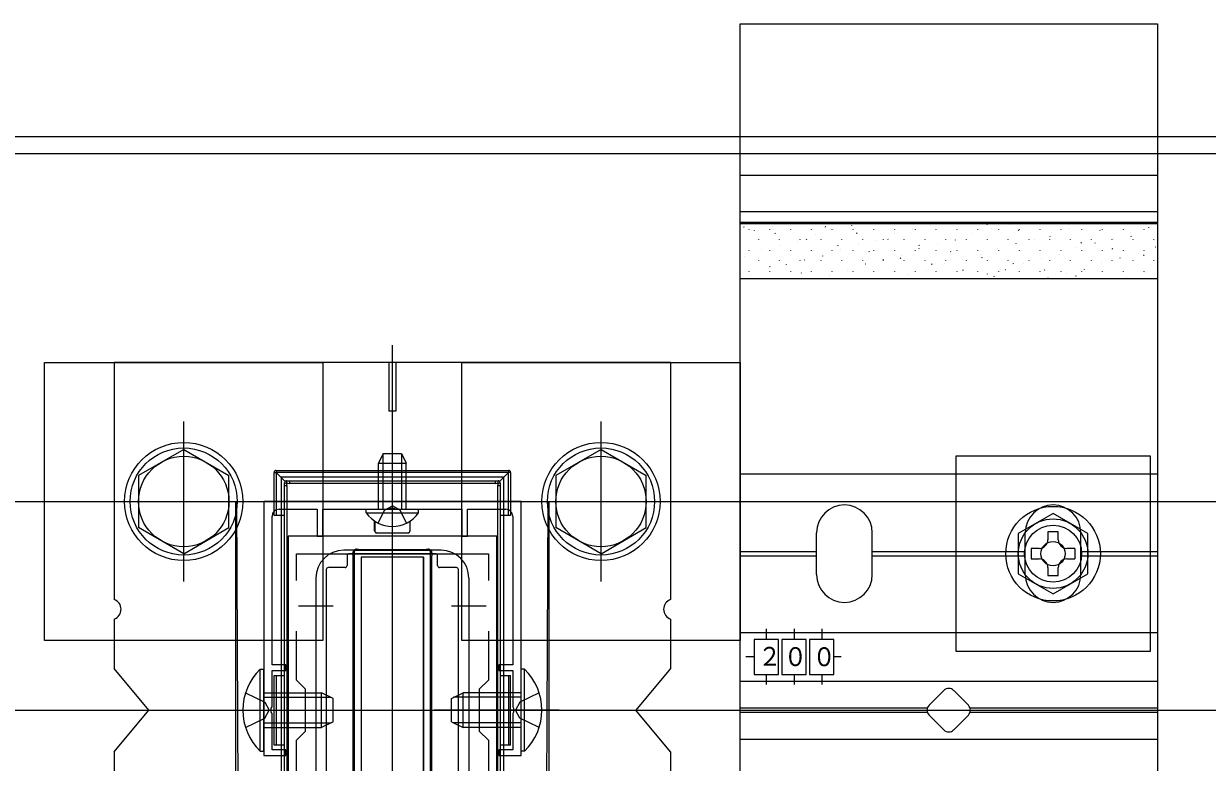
# Model space of a CAD drawing. Units: millimetres, scale not verified. Extents: x -875 to 875, y -1300 to 1292.
# Drawn here: x 198.1 to 368.2, y -793.2 to -687 of the extents above; entities that cross this region are included whole.
import ezdxf
from ezdxf.enums import TextEntityAlignment as Align

# ---------------------------------------------------------------- set-up
doc = ezdxf.new("R2010")
doc.units = ezdxf.units.MM
doc.header["$LTSCALE"] = 8
for name, color, linetype in [('0-2_YKK_11', 7, 'Continuous'), ('0-5_YKK_13', 4, 'Continuous'), ('0-9_YSS_K', 3, 'Continuous')]:
    doc.layers.add(name, color=color, linetype=linetype)
doc.layers.add('0-4_YKK_12', color=2, linetype='Continuous', lineweight=18)
doc.styles.add('ＭＳ ゴシック', font='')
doc.styles.get('ＭＳ ゴシック').set_extended_font_data('MS Gothic')

msp = doc.modelspace()

# ---------------------------------------------------------------- linework, layer by layer
at = {"layer": '0-2_YKK_11'}
for p, q in [((240.062, -768.25), (240.062, -773.25)), ((262.062, -768.25), (262.062, -773.25)), ((237.562, -770.75), (242.562, -770.75)), ((259.562, -770.75), (264.562, -770.75))]:
    msp.add_line(p, q, dxfattribs=at)
for points in [[(269.562, -755.75), (232.562, -755.75), (232.562, -792.25), (235.762, -792.25), (235.762, -791.45), (233.762, -791.45), (233.762, -786.208), (233.642, -786.025), (233.642, -785.475), (233.762, -785.291), (233.762, -780.05), (235.762, -780.05), (235.762, -779.25), (233.762, -779.25), (233.762, -757.85)], [(234.762, -756.85), (240.262, -756.85), (240.262, -760.75), (241.062, -760.75), (241.062, -756.85), (250.604, -756.85), (250.788, -756.73), (251.337, -756.73), (251.521, -756.85), (261.062, -756.85), (261.062, -760.75), (261.862, -760.75), (261.862, -756.85), (267.362, -756.85)], [(268.362, -757.85), (268.362, -779.25), (266.362, -779.25), (266.362, -780.05), (268.362, -780.05), (268.362, -785.291), (268.482, -785.475), (268.482, -786.025), (268.362, -786.208), (268.362, -791.45), (266.362, -791.45), (266.362, -792.25), (269.562, -792.25), (269.562, -755.75)], [(237.262, -767.117), (237.262, -763.25), (264.862, -763.25), (264.862, -767.117)], [(237.262, -797.117), (237.262, -790.05), (238.562, -788.75), (238.562, -782.75), (237.262, -781.45), (237.262, -774.383)], [(264.862, -774.383), (264.862, -781.45), (263.562, -782.75), (263.562, -788.75), (264.862, -790.05), (264.862, -797.117)]]:
    msp.add_lwpolyline(points, dxfattribs=at)
msp.add_lwpolyline([(236.062, -760.75), (236.062, -810.75), (266.062, -810.75), (266.062, -760.75)], close=True, dxfattribs=at)
for centre, start, end in [((234.763, -757.85), 90.00001, 179.99999), ((267.362, -757.85), 0.00001, 89.99999)]:
    msp.add_arc(centre, 1, start, end, dxfattribs=at)
at = {"layer": '0-4_YKK_12'}
for p, q in [((636.062, -705.75), (-133.938, -705.75)), ((251.062, -838.25), (251.062, -733.25)), ((-133.938, -755.75), (636.062, -755.75)), ((258.062, -762.75), (244.062, -762.75)), ((240.062, -766.75), (240.062, -804.75)), ((262.062, -766.75), (262.062, -804.75))]:
    msp.add_line(p, q, dxfattribs=at)
for centre, start, end in [((244.062, -766.75), 90, 180), ((258.062, -766.75), 0, 90)]:
    msp.add_arc(centre, 4, start, end, dxfattribs=at)
at = {"layer": '0-5_YKK_13'}
for p, q in [((301.062, -708.85), (361.062, -708.85)), ((301.062, -714.046), (361.062, -714.046)), ((301.062, -715.574), (361.062, -715.574)), ((301.062, -723.734), (301.062, -715.574)), ((301.062, -715.761), (361.062, -715.761)), ((301.638, -716.367), (301.583, -716.283)), ((305.774, -716.169), (305.771, -716.159)), ((313.368, -716.331), (313.312, -716.247)), ((317.111, -716.092), (317.107, -716.083)), ((328.447, -716.016), (328.444, -716.006)), ((336.623, -715.95), (336.567, -715.867)), ((339.784, -715.939), (339.781, -715.93)), ((348.352, -715.914), (348.297, -715.831)), ((348.492, -716.461), (348.489, -716.452)), ((351.121, -715.862), (351.117, -715.853)), ((359.829, -716.385), (359.825, -716.375)), ((302.362, -716.658), (302.362, -716.608)), ((303.145, -716.768), (303.142, -716.758)), ((303.737, -718.083), (303.737, -718.033)), ((305.352, -716.658), (305.352, -716.608)), ((306.141, -717.251), (306.086, -717.168)), ((306.727, -718.083), (306.727, -718.033)), ((308.342, -716.658), (308.342, -716.608)), ((309.717, -718.083), (309.717, -718.033)), ((310.644, -718.136), (310.589, -718.052)), ((311.332, -716.658), (311.332, -716.608)), ((311.87, -717.337), (311.866, -717.328)), ((312.707, -718.083), (312.707, -718.033)), ((314.322, -716.658), (314.322, -716.608)), ((314.482, -716.691), (314.479, -716.682)), ((315.697, -718.083), (315.697, -718.033)), ((317.312, -716.658), (317.312, -716.608)), ((317.871, -717.215), (317.816, -717.132)), ((318.687, -718.083), (318.687, -718.033)), ((320.302, -716.658), (320.302, -716.608)), ((321.677, -718.083), (321.677, -718.033)), ((322.374, -718.1), (322.319, -718.016)), ((323.206, -717.261), (323.203, -717.251)), ((323.292, -716.658), (323.292, -716.608)), ((324.667, -718.083), (324.667, -718.033)), ((325.819, -716.615), (325.815, -716.605)), ((326.282, -716.658), (326.282, -716.608)), ((327.657, -718.083), (327.657, -718.033)), ((329.272, -716.658), (329.272, -716.608)), ((330.647, -718.083), (330.647, -718.033)), ((332.048, -718.16), (332.044, -718.15)), ((332.262, -716.658), (332.262, -716.608)), ((333.637, -718.083), (333.637, -718.033)), ((334.543, -717.184), (334.54, -717.174)), ((335.252, -716.658), (335.252, -716.608)), ((336.627, -718.083), (336.627, -718.033)), ((337.155, -716.538), (337.152, -716.528)), ((338.242, -716.658), (338.242, -716.608)), ((339.617, -718.083), (339.617, -718.033)), ((341.126, -716.835), (341.071, -716.751)), ((341.232, -716.658), (341.232, -716.608)), ((342.607, -718.083), (342.607, -718.033)), ((343.384, -718.083), (343.381, -718.074)), ((344.222, -716.658), (344.222, -716.608)), ((345.629, -717.719), (345.574, -717.636)), ((345.597, -718.083), (345.597, -718.033)), ((345.88, -717.107), (345.876, -717.098)), ((347.212, -716.658), (347.212, -716.608)), ((348.587, -718.083), (348.587, -718.033)), ((350.202, -716.658), (350.202, -716.608)), ((351.577, -718.083), (351.577, -718.033)), ((352.855, -716.799), (352.8, -716.715)), ((353.192, -716.658), (353.192, -716.608)), ((354.567, -718.083), (354.567, -718.033)), ((354.721, -718.007), (354.718, -717.997)), ((356.182, -716.658), (356.182, -716.608)), ((357.216, -717.031), (357.213, -717.021)), ((357.359, -717.683), (357.303, -717.6)), ((357.557, -718.083), (357.557, -718.033)), ((359.172, -716.658), (359.172, -716.608)), ((360.547, -718.083), (360.547, -718.033)), ((302.362, -719.698), (302.362, -719.648)), ((304.133, -719.558), (304.13, -719.549)), ((305.352, -719.698), (305.352, -719.648)), ((306.745, -718.912), (306.742, -718.903)), ((308.342, -719.698), (308.342, -719.648)), ((309.374, -718.313), (309.371, -718.304)), ((311.332, -719.698), (311.332, -719.648)), ((314.322, -719.698), (314.322, -719.648)), ((315.148, -719.02), (315.092, -718.937)), ((315.47, -719.481), (315.467, -719.472)), ((317.312, -719.698), (317.312, -719.648)), ((318.082, -718.835), (318.079, -718.826)), ((319.651, -719.905), (319.596, -719.821)), ((320.302, -719.698), (320.302, -719.648)), ((320.711, -718.236), (320.708, -718.227)), ((323.292, -719.698), (323.292, -719.648)), ((326.282, -719.698), (326.282, -719.648)), ((326.807, -719.405), (326.803, -719.395)), ((326.877, -718.984), (326.822, -718.901)), ((329.272, -719.698), (329.272, -719.648)), ((329.419, -718.759), (329.415, -718.749)), ((331.38, -719.869), (331.325, -719.785)), ((332.262, -719.698), (332.262, -719.648)), ((335.252, -719.698), (335.252, -719.648)), ((338.143, -719.328), (338.14, -719.319)), ((338.242, -719.698), (338.242, -719.648)), ((340.755, -718.682), (340.752, -718.673)), ((341.232, -719.698), (341.232, -719.648)), ((344.222, -719.698), (344.222, -719.648)), ((347.212, -719.698), (347.212, -719.648)), ((349.48, -719.251), (349.477, -719.242)), ((350.132, -718.604), (350.077, -718.52)), ((350.202, -719.698), (350.202, -719.648)), ((352.092, -718.605), (352.089, -718.596)), ((353.192, -719.698), (353.192, -719.648)), ((354.635, -719.488), (354.58, -719.405)), ((356.182, -719.698), (356.182, -719.648)), ((359.172, -719.698), (359.172, -719.648)), ((360.817, -719.175), (360.813, -719.165)), ((301.638, -720.534), (301.635, -720.525)), ((303.737, -721.123), (303.737, -721.073)), ((306.727, -721.123), (306.727, -721.073)), ((309.717, -721.123), (309.717, -721.073)), ((310.346, -721.056), (310.342, -721.047)), ((312.707, -721.123), (312.707, -721.073)), ((312.975, -720.457), (312.971, -720.448)), ((315.697, -721.123), (315.697, -721.073)), ((318.687, -721.123), (318.687, -721.073)), ((321.677, -721.123), (321.677, -721.073)), ((321.682, -720.98), (321.679, -720.97)), ((324.154, -720.789), (324.099, -720.706)), ((324.311, -720.381), (324.308, -720.371)), ((324.667, -721.123), (324.667, -721.073)), ((327.657, -721.123), (327.657, -721.073)), ((328.657, -721.673), (328.602, -721.59)), ((330.407, -721.549), (330.404, -721.539)), ((330.647, -721.123), (330.647, -721.073)), ((333.019, -720.903), (333.016, -720.893)), ((333.637, -721.123), (333.637, -721.073)), ((335.648, -720.304), (335.645, -720.295)), ((335.884, -720.753), (335.828, -720.67)), ((336.627, -721.123), (336.627, -721.073)), ((339.617, -721.123), (339.617, -721.073)), ((340.387, -721.637), (340.332, -721.554)), ((341.744, -721.472), (341.74, -721.463)), ((342.607, -721.123), (342.607, -721.073)), ((344.356, -720.826), (344.352, -720.817)), ((345.597, -721.123), (345.597, -721.073)), ((346.985, -720.227), (346.981, -720.218)), ((348.587, -721.123), (348.587, -721.073)), ((351.577, -721.123), (351.577, -721.073)), ((353.08, -721.396), (353.077, -721.386)), ((354.567, -721.123), (354.567, -721.073)), ((355.692, -720.75), (355.689, -720.74)), ((357.557, -721.123), (357.557, -721.073)), ((358.321, -720.151), (358.318, -720.141)), ((359.138, -720.372), (359.083, -720.289)), ((360.547, -721.123), (360.547, -721.073)), ((302.362, -722.738), (302.362, -722.688)), ((302.609, -723.277), (302.606, -723.268)), ((305.238, -722.678), (305.235, -722.669)), ((305.402, -722.054), (305.347, -721.97)), ((305.352, -722.738), (305.352, -722.688)), ((307.734, -721.702), (307.73, -721.693)), ((308.342, -722.738), (308.342, -722.688)), ((309.905, -722.938), (309.85, -722.855)), ((311.332, -722.738), (311.332, -722.688)), ((313.946, -723.2), (313.943, -723.191)), ((314.322, -722.738), (314.322, -722.688)), ((316.575, -722.602), (316.572, -722.592)), ((317.312, -722.738), (317.312, -722.688)), ((319.07, -721.626), (319.067, -721.616)), ((320.302, -722.738), (320.302, -722.688)), ((323.292, -722.738), (323.292, -722.688)), ((325.283, -723.124), (325.279, -723.114)), ((326.282, -722.738), (326.282, -722.688)), ((327.912, -722.525), (327.908, -722.515)), ((329.272, -722.738), (329.272, -722.688)), ((332.262, -722.738), (332.262, -722.688)), ((333.16, -722.558), (333.105, -722.474)), ((335.252, -722.738), (335.252, -722.688)), ((336.619, -723.047), (336.616, -723.038)), ((338.242, -722.738), (338.242, -722.688)), ((339.248, -722.448), (339.245, -722.439)), ((341.232, -722.738), (341.232, -722.688)), ((344.222, -722.738), (344.222, -722.688)), ((344.89, -722.522), (344.835, -722.438)), ((347.212, -722.738), (347.212, -722.688)), ((347.956, -722.97), (347.953, -722.961)), ((350.202, -722.738), (350.202, -722.688)), ((350.585, -722.372), (350.582, -722.362)), ((353.192, -722.738), (353.192, -722.688)), ((356.182, -722.738), (356.182, -722.688)), ((359.172, -722.738), (359.172, -722.688)), ((359.293, -722.894), (359.289, -722.884)), ((334.007, -723.693), (334.004, -723.684)), ((337.664, -723.442), (337.608, -723.359)), ((345.344, -723.616), (345.34, -723.607)), ((349.393, -723.406), (349.338, -723.323)), ((356.68, -723.54), (356.677, -723.53)), ((211.062, -735.75), (211.062, -769.836)), ((291.062, -735.75), (211.062, -735.75)), ((250.562, -735.75), (250.562, -742.75)), ((251.562, -735.75), (251.562, -742.75)), ((291.062, -735.75), (291.062, -769.836)), ((251.562, -742.75), (250.562, -742.75)), ((221.062, -767.25), (221.062, -744.25)), ((281.062, -767.25), (281.062, -744.25)), ((251.062, -761.85), (251.062, -746.35)), ((221.062, -748.25), (214.562, -751.991)), ((221.062, -748.25), (227.562, -751.991)), ((281.062, -748.25), (274.562, -751.991)), ((281.062, -748.25), (287.562, -751.991)), ((249.762, -748.85), (249.062, -750.25)), ((249.717, -756.85), (249.717, -748.941)), ((249.762, -748.85), (252.362, -748.85)), ((252.362, -748.85), (253.062, -750.25)), ((252.408, -756.85), (252.408, -748.941)), ((253.062, -756.85), (253.062, -750.25)), ((214.562, -751.991), (214.562, -759.508)), ((227.562, -759.497), (227.562, -751.991)), ((234.062, -757.772), (234.062, -751.572)), ((234.062, -751.572), (234.362, -751.572)), ((234.362, -751.272), (267.762, -751.272)), ((234.362, -751.272), (234.362, -751.572)), ((267.762, -751.572), (234.362, -751.572)), ((235.65, -752.86), (234.362, -751.572)), ((234.362, -751.572), (234.362, -757.772)), ((266.475, -752.86), (267.762, -751.572)), ((267.762, -751.272), (267.762, -751.572)), ((268.062, -751.572), (267.762, -751.572)), ((267.762, -757.772), (267.762, -751.572)), ((268.062, -751.572), (268.062, -757.772)), ((274.562, -751.991), (274.562, -759.508)), ((287.562, -759.497), (287.562, -751.991)), ((301.062, -751.75), (361.062, -751.75)), ((235.562, -753.437), (235.562, -753.072)), ((235.562, -818.062), (235.562, -753.437)), ((235.862, -752.772), (236.267, -752.772)), ((235.913, -753.46), (235.913, -818.084)), ((236.267, -752.772), (265.858, -752.772)), ((236.267, -752.772), (236.267, -753.144)), ((265.858, -753.144), (236.267, -753.144)), ((265.858, -752.772), (266.262, -752.772)), ((265.858, -752.772), (265.858, -753.144)), ((266.212, -818.084), (266.212, -753.46)), ((266.562, -753.072), (266.562, -753.437)), ((266.562, -753.437), (266.562, -818.062)), ((267.062, -752.25), (267.062, -819.25)), ((209.562, -755.75), (232.562, -755.75)), ((228.562, -823.751), (228.562, -755.75)), ((228.997, -823.313), (228.688, -755.75)), ((247.312, -757.359), (247.312, -756.85)), ((247.312, -756.85), (254.812, -756.85)), ((269.562, -755.75), (292.562, -755.75)), ((273.437, -755.75), (273.128, -823.313)), ((273.562, -755.75), (273.562, -823.751)), ((235.562, -757.772), (234.062, -757.772)), ((248.51, -759.967), (248.51, -758.562)), ((248.532, -758.562), (248.528, -759.949)), ((253.593, -758.562), (253.597, -759.949)), ((253.615, -759.967), (253.615, -758.562)), ((268.062, -757.772), (266.562, -757.772)), ((221.062, -763.25), (214.562, -759.508)), ((221.062, -763.25), (227.562, -759.508)), ((248.81, -760.267), (253.315, -760.267)), ((248.828, -760.25), (253.297, -760.25)), ((281.062, -763.25), (274.562, -759.508)), ((281.062, -763.25), (287.562, -759.508)), ((312.062, -766.25), (312.062, -760.25)), ((320.062, -766.25), (320.062, -760.25)), ((342.062, -766.25), (342.062, -760.25)), ((346.813, -760.1), (345.313, -760.1)), ((345.313, -760.1), (345.313, -761.25)), ((346.813, -761.25), (346.813, -760.1)), ((350.062, -766.25), (350.062, -760.25)), ((244.562, -763.55), (244.562, -764.95)), ((257.263, -763.25), (244.862, -763.25)), ((245.417, -807.891), (245.417, -763.653)), ((245.562, -763.072), (245.562, -763.634)), ((245.562, -763.634), (245.562, -807.872)), ((246.425, -762.772), (245.862, -762.772)), ((246.425, -762.64), (255.7, -762.64)), ((246.425, -762.772), (246.425, -762.64)), ((255.7, -762.772), (246.425, -762.772)), ((255.562, -763.75), (246.562, -763.75)), ((246.562, -763.75), (246.562, -807.75)), ((255.562, -763.75), (255.562, -807.75)), ((255.7, -762.64), (255.7, -762.772)), ((256.262, -762.772), (255.7, -762.772)), ((256.562, -763.634), (256.562, -763.072)), ((256.562, -807.872), (256.562, -763.634)), ((256.708, -763.653), (256.708, -807.891)), ((257.562, -764.95), (257.562, -763.55)), ((301.062, -762.95), (312.062, -762.95)), ((301.062, -763.55), (312.062, -763.55)), ((320.062, -762.95), (342.062, -762.95)), ((320.062, -763.55), (342.062, -763.55)), ((344.063, -762.5), (342.913, -762.5)), ((349.213, -762.5), (348.063, -762.5)), ((348.063, -764), (349.213, -764)), ((349.213, -762.5), (349.213, -764)), ((350.062, -762.95), (361.062, -762.95)), ((350.062, -763.55), (361.062, -763.55)), ((241.562, -765.55), (241.562, -805.95)), ((244.263, -765.25), (241.862, -765.25)), ((260.263, -765.25), (257.862, -765.25)), ((260.562, -805.95), (260.562, -765.55)), ((345.313, -765.25), (345.313, -766.4)), ((346.813, -766.4), (346.813, -765.25)), ((345.313, -766.4), (346.813, -766.4)), ((211.062, -772.664), (211.062, -779.75)), ((291.062, -772.664), (291.062, -779.75)), ((304.812, -774.04), (304.812, -775.6)), ((308.812, -774.04), (308.812, -775.6)), ((312.812, -774.04), (312.812, -775.6)), ((301.062, -774.6), (361.062, -774.6)), ((303.062, -778.1), (301.892, -778.1)), ((315.597, -778.1), (314.562, -778.1)), ((232.562, -791.65), (232.562, -779.85)), ((234.062, -780.772), (235.562, -780.772)), ((234.062, -790.772), (234.062, -780.772)), ((234.362, -780.772), (234.362, -790.772)), ((266.562, -780.772), (268.062, -780.772)), ((267.762, -780.772), (267.762, -790.772)), ((268.062, -790.772), (268.062, -780.772)), ((269.562, -791.65), (269.562, -779.85)), ((291.062, -779.75), (286.062, -785.75)), ((304.812, -780.6), (304.812, -782.075)), ((308.812, -780.6), (308.812, -782.075)), ((312.812, -780.6), (312.812, -782.075)), ((301.062, -781.6), (361.062, -781.6)), ((232.562, -783.25), (240.862, -783.25)), ((232.562, -783.904), (242.253, -783.904)), ((242.562, -784.05), (240.862, -783.25)), ((242.562, -787.45), (242.562, -784.05)), ((259.562, -784.05), (261.262, -783.25)), ((259.562, -787.45), (259.562, -784.05)), ((269.562, -783.904), (259.872, -783.904)), ((269.562, -783.25), (261.262, -783.25)), ((328.234, -785.043), (330.355, -782.921)), ((331.77, -782.921), (333.891, -785.043)), ((227.062, -785.75), (245.062, -785.75)), ((275.062, -785.75), (257.062, -785.75)), ((291.062, -791.75), (286.062, -785.75)), ((327.987, -785.45), (301.062, -785.45)), ((301.062, -786.05), (327.987, -786.05)), ((361.062, -785.45), (334.138, -785.45)), ((334.138, -786.05), (361.062, -786.05)), ((232.562, -787.595), (242.253, -787.595)), ((242.562, -787.45), (240.862, -788.25)), ((259.562, -787.45), (261.262, -788.25)), ((269.562, -787.595), (259.872, -787.595)), ((330.355, -788.578), (328.234, -786.457)), ((333.891, -786.457), (331.77, -788.578)), ((235.562, -790.772), (234.062, -790.772)), ((268.062, -790.772), (266.562, -790.772)), ((301.062, -789.9), (361.062, -789.9)), ((211.062, -791.75), (211.062, -798.836)), ((232.054, -791.65), (232.562, -791.65)), ((270.071, -791.65), (269.562, -791.65)), ((291.062, -791.75), (291.062, -798.836))]:
    msp.add_line(p, q, dxfattribs=at)
for points in [[(361.062, -687.05), (361.062, -884.45), (301.062, -884.45), (301.062, -687.05)], [(241.062, -735.75), (241.062, -775.75), (201.062, -775.75), (201.062, -735.75)], [(301.062, -735.75), (301.062, -775.75), (261.062, -775.75), (261.062, -735.75)], [(332.062, -749.25), (332.062, -777.25), (360.062, -777.25), (360.062, -749.25)], [(351.063, -760.363), (346.063, -757.476), (341.063, -760.363), (341.063, -766.137), (346.063, -769.023), (351.063, -766.137)], [(255.562, -807.75), (255.562, -763.75), (246.562, -763.75), (246.562, -807.75)], [(303.062, -780.6), (306.562, -780.6), (306.562, -775.6), (303.062, -775.6)], [(307.062, -780.6), (310.562, -780.6), (310.562, -775.6), (307.062, -775.6)], [(311.062, -780.6), (314.562, -780.6), (314.562, -775.6), (311.062, -775.6)]]:
    msp.add_lwpolyline(points, close=True, dxfattribs=at)
for points in [[(361.062, -715.574), (361.062, -723.734), (301.062, -723.734)], [(249.062, -756.85), (249.062, -750.25), (253.062, -750.25)], [(267.062, -752.25), (235.062, -752.25), (235.062, -819.25)], [(247.312, -757.359), (254.812, -757.359), (254.812, -756.85)], [(249.012, -758.859), (249.917, -757.003), (251.062, -756.395)], [(253.112, -758.859), (252.207, -757.003), (251.062, -756.395)], [(342.913, -762.5), (342.913, -764), (344.063, -764)], [(211.062, -791.75), (216.062, -785.75), (211.062, -779.75)], [(232.054, -791.65), (232.054, -779.85), (232.562, -779.85)], [(270.071, -791.65), (270.071, -779.85), (269.562, -779.85)], [(229.951, -783.25), (232.729, -784.605), (233.338, -785.75)], [(232.562, -788.25), (240.862, -788.25), (240.862, -783.25)], [(269.562, -788.25), (261.262, -788.25), (261.262, -783.25)], [(272.174, -783.25), (269.396, -784.605), (268.787, -785.75)], [(229.951, -788.25), (232.729, -786.895), (233.338, -785.75)], [(272.174, -788.25), (269.396, -786.895), (268.787, -785.75)]]:
    msp.add_lwpolyline(points, dxfattribs=at)
for centre, radius in [((221.062, -755.75), 8.5), ((221.062, -755.75), 7.7), ((281.062, -755.75), 8.5), ((281.062, -755.75), 7.7), ((221.062, -755.75), 6.5), ((281.062, -755.75), 6.5), ((346.063, -763.25), 6.8), ((346.063, -763.25), 5), ((346.063, -763.25), 4.1), ((346.062, -763.25), 1.75)]:
    msp.add_circle(centre, radius, dxfattribs=at)
for centre, radius, start, end in [((234.362, -751.572), 0.3, 90, 180), ((267.762, -751.572), 0.3, 0, 90), ((235.862, -753.072), 0.3, 90, 180), ((235.804, -752.541), 0.583, 245.50762, 278.40152), ((235.816, -752.225), 1.238, 258.19876, 274.51239), ((234.873, -753.023), 1.021, 354.65366, 14.23396), ((266.309, -752.225), 1.238, 265.48761, 281.80124), ((267.252, -753.023), 1.021, 165.76604, 185.34634), ((266.321, -752.541), 0.583, 261.59848, 294.49238), ((266.262, -753.072), 0.3, 0, 90), ((316.062, -760.25), 4, 0, 180), ((346.062, -760.25), 4, 0, 180), ((251.062, -754.823), 4.527, 214.06671, 325.93329), ((344.063, -761.25), 1.25, 270, 0), ((348.063, -761.25), 1.25, 180, 270), ((245.864, -763.089), 0.482, 85.24763, 185.0487), ((245.41, -762.913), 0.22, 263.21027, 313.86521), ((245.441, -763.277), 0.377, 266.36803, 288.83101), ((245.862, -763.072), 0.3, 90, 180), ((245.664, -762.634), 0.242, 325.23447, 5.98325), ((256.461, -762.634), 0.242, 174.01675, 214.76553), ((256.261, -763.089), 0.482, 354.94378, 94.75989), ((256.262, -763.072), 0.3, 0, 90), ((256.715, -762.913), 0.22, 226.13479, 276.78973), ((256.684, -763.277), 0.377, 251.16899, 273.63197), ((344.063, -765.25), 1.25, 0, 90), ((348.063, -765.25), 1.25, 90, 180), ((316.062, -766.25), 4, 180, 0), ((346.062, -766.25), 4, 180, 0), ((210.562, -771.25), 1.5, 289.47122, 70.52878), ((291.562, -771.25), 1.5, 109.47122, 250.52878), ((237.795, -785.75), 8.232, 134.2189, 225.7811), ((264.33, -785.75), 8.232, 314.2189, 45.7811), ((331.062, -783.628), 1, 45, 135), ((328.941, -785.75), 1, 135, 225), ((333.184, -785.75), 1, 315, 45), ((331.062, -787.871), 1, 225, 315)]:
    msp.add_arc(centre, radius, start, end, dxfattribs=at)
for centre, major_axis, ratio, start_param, end_param in [((235.862, -753.22), (0.213, -3.041), 0.01114, 1.491105, 1.6034945), ((235.715, -753.072), (3.041, -0.213), 0.01114, 4.7707145, 4.8960301), ((266.41, -753.072), (3.041, 0.213), 0.01114, 4.5287479, 4.6540634), ((266.262, -753.22), (-0.213, -3.041), 0.01114, 4.6796908, 4.7920803), ((248.81, -759.967), (0.212, 0.212), 0.999695, 2.3563468, 3.9268385), ((248.828, -759.949), (-0.123, -0.275), 0.996125, 5.1323772, 6.702869), ((253.297, -759.949), (0.123, -0.275), 0.996125, 5.8635017, 7.4339934), ((253.315, -759.967), (-0.212, 0.212), 0.999695, 2.3563468, 3.9268385), ((244.863, -763.55), (-0.212, 0.212), 0.999695, 5.4979394, 7.0684312), ((245.262, -762.6), (0.215, -3.042), 0.027874, 1.2150746, 1.3929019), ((245.135, -762.472), (3.042, -0.215), 0.027874, 4.9700486, 5.1523045), ((256.99, -762.472), (3.042, 0.215), 0.027874, 4.2724735, 4.4547294), ((256.862, -762.6), (-0.215, -3.042), 0.027874, 4.8902834, 5.0681107), ((257.262, -763.55), (0.212, 0.212), 0.999695, 5.4979394, 7.0684312), ((241.863, -765.55), (-0.212, 0.212), 0.999695, 5.4979394, 7.0684312), ((244.262, -764.95), (0.212, -0.212), 0.999695, 5.4979394, 7.0684312), ((257.863, -764.95), (-0.212, -0.212), 0.999695, 5.4979394, 7.0684312), ((260.262, -765.55), (0.212, 0.212), 0.999695, 5.4979394, 7.0684312)]:
    msp.add_ellipse(centre, major_axis=major_axis, ratio=ratio, start_param=start_param, end_param=end_param, dxfattribs=at)
at = {"layer": '0-9_YSS_K'}
for p, q in [((-163.938, -703.25), (671.062, -703.25)), ((-333.938, -785.75), (786.062, -785.75))]:
    msp.add_line(p, q, dxfattribs=at)

# ---------------------------------------------------------------- texts
at = {"layer": '0-5_YKK_13', "style": 'ＭＳ ゴシック', "width": 0.9}
for s, p in [('２', (303.657, -780.182)), ('０', (307.345, -780.221)), ('０', (311.482, -780.24))]:
    msp.add_text(s, height=2.711, dxfattribs=at).set_placement(p, align=Align.BOTTOM_LEFT)

doc.saveas('drawing.dxf')
